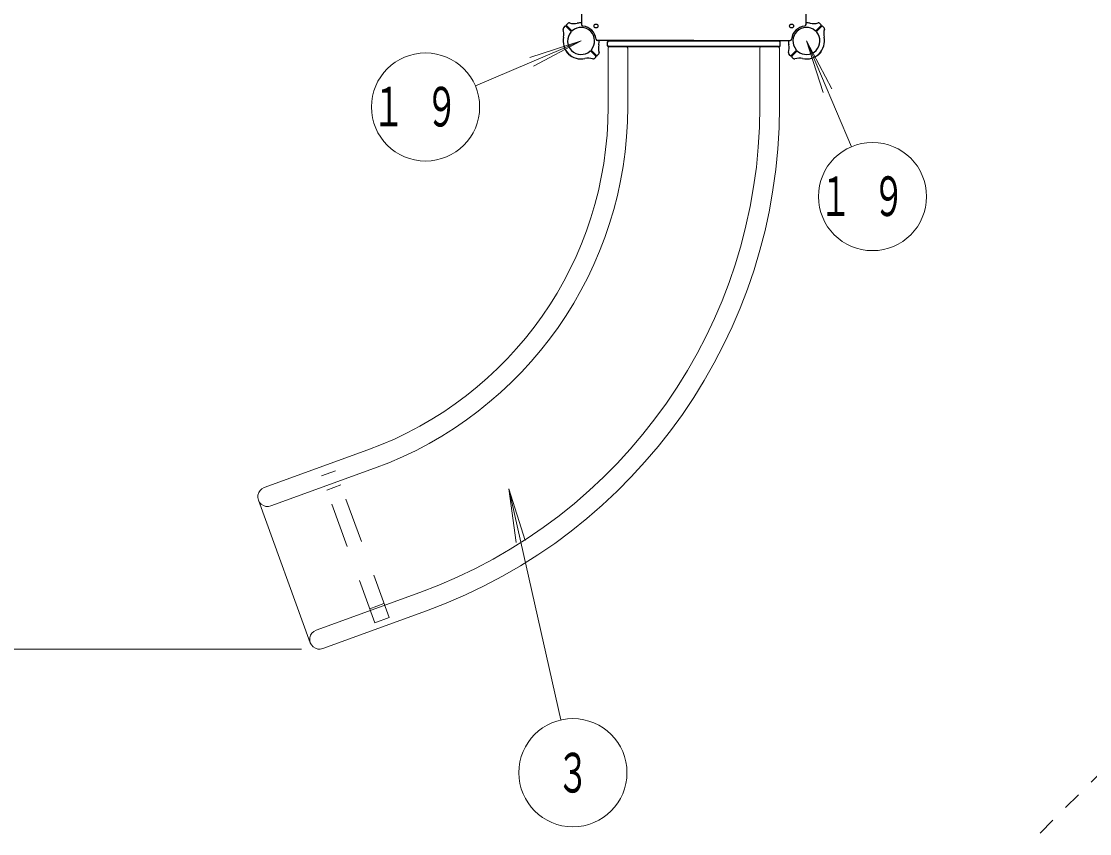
# Model space of a CAD drawing. Units: millimetres on the paper. Extents: x -552 to 0, y -594 to 267.
# Drawn here: x -302.4 to -243.2, y 92.8 to 137.8 of the extents above; entities that cross this region are included whole.
import ezdxf
from ezdxf.enums import TextEntityAlignment as Align

# ---------------------------------------------------------------- set-up
doc = ezdxf.new("R2010")
doc.units = ezdxf.units.MM
doc.linetypes.add('USER1', pattern=[4.5, 2.5, -2])
doc.linetypes.add('USER3', pattern=[8, 3, -1, 1, -1, 1, -1])
doc.layers.add('LY_1', color=7, linetype='Continuous', lineweight=25)
doc.styles.add('ＭＳ ゴシック', font='')
doc.styles.get('ＭＳ ゴシック').set_extended_font_data('MS Gothic')

msp = doc.modelspace()

# ---------------------------------------------------------------- linework, layer by layer
at = {"layer": 'LY_1', "color": 4}
for p, q in [((-271.362, 142.978), (-271.362, 137.638)), ((-258.912, 142.978), (-258.912, 137.638)), ((-265.137, 136.753), (-270.477, 136.753)), ((-265.137, 136.753), (-259.797, 136.753))]:
    msp.add_line(p, q, dxfattribs=at)
at = {"layer": 'LY_1', "color": 2}
for p, q in [((-272.283, 137.539), (-272.366, 137.45)), ((-271.957, 137.262), (-272.235, 137.54)), ((-271.922, 137.298), (-272.2, 137.575)), ((-272.199, 137.623), (-272.11, 137.706)), ((-258.352, 137.298), (-258.075, 137.575)), ((-258.317, 137.262), (-258.039, 137.54)), ((-258.075, 137.623), (-258.164, 137.706)), ((-257.991, 137.539), (-257.909, 137.45)), ((-270.853, 136.158), (-270.575, 135.88)), ((-270.817, 136.193), (-270.54, 135.915)), ((-270.576, 135.832), (-270.672, 135.743)), ((-270.492, 135.916), (-270.402, 136.012)), ((-259.783, 135.916), (-259.872, 136.012)), ((-259.457, 136.193), (-259.735, 135.915)), ((-259.422, 136.158), (-259.699, 135.88)), ((-259.698, 135.832), (-259.603, 135.743))]:
    msp.add_line(p, q, dxfattribs=at)
at = {"layer": 'LY_1', "lineweight": 13}
for p, q in [((-277.256, 134.236), (-271.387, 136.728)), ((-271.387, 136.728), (-274.24, 135.801)), ((-271.387, 136.728), (-274.036, 135.319)), ((-269.887, 133.078), (-269.887, 136.328)), ((-268.804, 133.078), (-268.804, 136.328)), ((-261.47, 133.078), (-261.47, 136.328)), ((-260.387, 133.078), (-260.387, 136.328)), ((-258.887, 136.728), (-257.479, 134.079)), ((-258.887, 136.728), (-257.96, 133.875)), ((-256.395, 130.859), (-258.887, 136.728)), ((-288.967, 111.954), (-283.212, 114.049)), ((-288.597, 110.936), (-282.841, 113.031)), ((-275.398, 111.881), (-274.485, 109.024)), ((-275.398, 111.881), (-274.995, 108.908)), ((-272.505, 99.068), (-275.398, 111.881)), ((-286.412, 103.35), (-289.291, 111.259)), ((-286.089, 104.044), (-280.333, 106.139)), ((-285.718, 103.026), (-279.962, 105.121)), ((-286.903, 102.994), (-367.704, 102.994))]:
    msp.add_line(p, q, dxfattribs=at)
at = {"layer": 'LY_1'}
for p, q in [((-269.929, 136.461), (-269.929, 136.678)), ((-269.929, 136.495), (-269.929, 136.645)), ((-269.879, 136.728), (-260.395, 136.728)), ((-269.879, 136.411), (-260.395, 136.411)), ((-260.429, 136.728), (-269.846, 136.728)), ((-260.429, 136.411), (-269.846, 136.411)), ((-260.47, 136.411), (-269.804, 136.411)), ((-260.346, 136.495), (-260.346, 136.645)), ((-260.345, 136.461), (-260.345, 136.678)), ((-272.202, 136.148), (-272.204, 136.146)), ((-271.967, 135.913), (-271.968, 135.911)), ((-258.308, 135.913), (-258.306, 135.911)), ((-258.072, 136.148), (-258.07, 136.146))]:
    msp.add_line(p, q, dxfattribs=at)
at = {"layer": 'LY_1', "linetype": 'USER1', "lineweight": 13}
for p, q in [((-285.788, 112.599), (-285.005, 112.884)), ((-282.041, 104.74), (-285.005, 112.884)), ((-282.824, 104.455), (-285.788, 112.599)), ((-285.503, 111.816), (-284.72, 112.101)), ((-283.109, 105.238), (-282.326, 105.523)), ((-282.824, 104.455), (-282.041, 104.74))]:
    msp.add_line(p, q, dxfattribs=at)
at = {"layer": 'LY_1', "linetype": 'USER3', "lineweight": 13}
msp.add_line((-265.721, 72.994), (-230.138, 108.578), dxfattribs=at)
at = {"layer": 'LY_1'}
for centre in [(-270.562, 137.553), (-259.712, 137.553)]:
    msp.add_circle(centre, 0.108, dxfattribs=at)
at = {"layer": 'LY_1', "lineweight": 13}
for centre in [(-280.018, 133.063), (-255.223, 128.097), (-271.844, 96.141)]:
    msp.add_circle(centre, 3, dxfattribs=at)
at = {"layer": 'LY_1', "color": 2}
for centre, radius, start, end in [((-272.258, 137.516), 0.0333, 45, 137), ((-272.176, 137.599), 0.0333, 133, 225), ((-272.053, 137.645), 0.0833, 72.45884, 133), ((-271.777, 138.519), 0.833, 252.45884, 282.27281), ((-271.387, 136.728), 1, 88.56746, 102.27281), ((-258.887, 136.728), 1, 77.72719, 91.43254), ((-258.497, 138.519), 0.833, 257.72719, 287.54116), ((-258.221, 137.645), 0.0833, 47, 107.54116), ((-258.098, 137.599), 0.0333, 315, 47), ((-258.016, 137.516), 0.0333, 43, 135), ((-272.305, 137.394), 0.0833, 137, 197.54116), ((-271.387, 136.728), 1, 167.72719, 225), ((-273.179, 137.117), 0.833, 347.72719, 17.54116), ((-271.387, 136.728), 0.75, 139.27066, 225), ((-271.981, 137.239), 0.0333, 319.27066, 45), ((-271.898, 137.321), 0.0333, 225, 310.72934), ((-271.387, 136.728), 0.75, 45, 130.72934), ((-271.387, 136.728), 0.75, 319.27066, 45), ((-258.887, 136.728), 0.75, 135, 220.72934), ((-258.887, 136.728), 0.75, 49.27066, 135), ((-258.376, 137.321), 0.0333, 229.27066, 315), ((-258.887, 136.728), 0.75, 315, 40.72934), ((-258.293, 137.239), 0.0333, 135, 220.72934), ((-258.887, 136.728), 1, 315, 12.27281), ((-257.096, 137.117), 0.833, 162.45884, 192.27281), ((-257.97, 137.394), 0.0833, 342.45884, 43), ((-269.596, 136.338), 0.833, 167.72719, 197.54116), ((-271.387, 136.728), 1, 347.72719, 1.43254), ((-258.887, 136.728), 1, 178.56746, 192.27281), ((-260.678, 136.338), 0.833, 342.45884, 12.27281), ((-271.387, 136.728), 1, 225, 282.27281), ((-271.387, 136.728), 0.75, 225, 310.72934), ((-270.998, 134.936), 0.833, 72.45884, 102.27281), ((-270.876, 136.134), 0.0333, 45, 130.72934), ((-270.794, 136.216), 0.0333, 139.27066, 225), ((-270.721, 135.81), 0.0833, 252.45884, 313), ((-270.598, 135.856), 0.0333, 313, 45), ((-270.516, 135.939), 0.0333, 225, 317), ((-270.47, 136.062), 0.0833, 317, 17.54116), ((-259.804, 136.062), 0.0833, 162.45884, 223), ((-259.758, 135.939), 0.0333, 223, 315), ((-259.676, 135.856), 0.0333, 135, 227), ((-259.553, 135.81), 0.0833, 227, 287.54116), ((-259.277, 134.936), 0.833, 77.72719, 107.54116), ((-259.481, 136.216), 0.0333, 315, 40.72934), ((-259.398, 136.134), 0.0333, 49.27066, 135), ((-258.887, 136.728), 0.75, 229.27066, 315), ((-258.887, 136.728), 1, 257.72719, 315)]:
    msp.add_arc(centre, radius, start, end, dxfattribs=at)
at = {"layer": 'LY_1', "color": 4}
for centre, start, end in [((-271.279, 137.638), 180, 263.21282), ((-258.995, 137.638), 276.78718, 0), ((-270.477, 136.836), 186.78718, 270), ((-259.797, 136.836), 270, 353.21282)]:
    msp.add_arc(centre, 0.0833, start, end, dxfattribs=at)
at = {"layer": 'LY_1'}
for centre, radius, start, end in [((-271.387, 136.728), 0.833, 6.78718, 83.21282), ((-258.887, 136.728), 0.833, 96.78718, 173.21282), ((-269.846, 136.645), 0.0833, 90, 180), ((-269.879, 136.678), 0.05, 90, 180), ((-269.846, 136.495), 0.0833, 180, 270), ((-269.879, 136.461), 0.05, 180, 270), ((-260.429, 136.645), 0.0833, 0, 90), ((-260.429, 136.495), 0.0833, 270, 0), ((-260.395, 136.678), 0.05, 0, 90), ((-260.395, 136.461), 0.05, 270, 0), ((-272.192, 136.135), 0.0167, 135, 216.37307), ((-271.387, 136.728), 1.017, 216.37307, 225), ((-271.387, 136.728), 1.017, 225, 233.62693), ((-271.98, 135.922), 0.0167, 233.62693, 315), ((-258.294, 135.922), 0.0167, 225, 306.37307), ((-258.887, 136.728), 1.017, 306.37307, 315), ((-258.887, 136.728), 1.017, 315, 323.62693), ((-258.082, 136.135), 0.0167, 323.62693, 45)]:
    msp.add_arc(centre, radius, start, end, dxfattribs=at)
at = {"layer": 'LY_1', "lineweight": 13}
for centre, radius, start, end in [((-269.804, 136.328), 0.0833, 90, 180), ((-268.887, 136.328), 0.0833, 0, 90), ((-261.387, 136.328), 0.0833, 90, 180), ((-260.47, 136.328), 0.0833, 0, 90), ((-290.138, 133.078), 20.25, 290, 0), ((-290.138, 133.078), 21.334, 290, 0), ((-290.138, 133.078), 28.667, 290, 0), ((-290.138, 133.078), 29.751, 290, 0), ((-288.782, 111.445), 0.542, 110, 290.00001), ((-285.903, 103.535), 0.542, 109.99999, 290)]:
    msp.add_arc(centre, radius, start, end, dxfattribs=at)

# ---------------------------------------------------------------- texts
at = {"layer": 'LY_1', "style": 'ＭＳ ゴシック', "width": 0.6}
msp.add_text('３', height=2.199, dxfattribs=at).set_placement((-271.844, 96.141), align=Align.MIDDLE_CENTER)
at = {"layer": 'LY_1', "char_height": 2.199, "attachment_point": 5, "style": 'ＭＳ ゴシック'}
for insert in [(-280.018, 133.063), (-255.223, 128.097)]:
    msp.add_mtext('\\T1.64;\\W0.6;１９', dxfattribs=dict(at, insert=insert))

doc.saveas('drawing.dxf')
